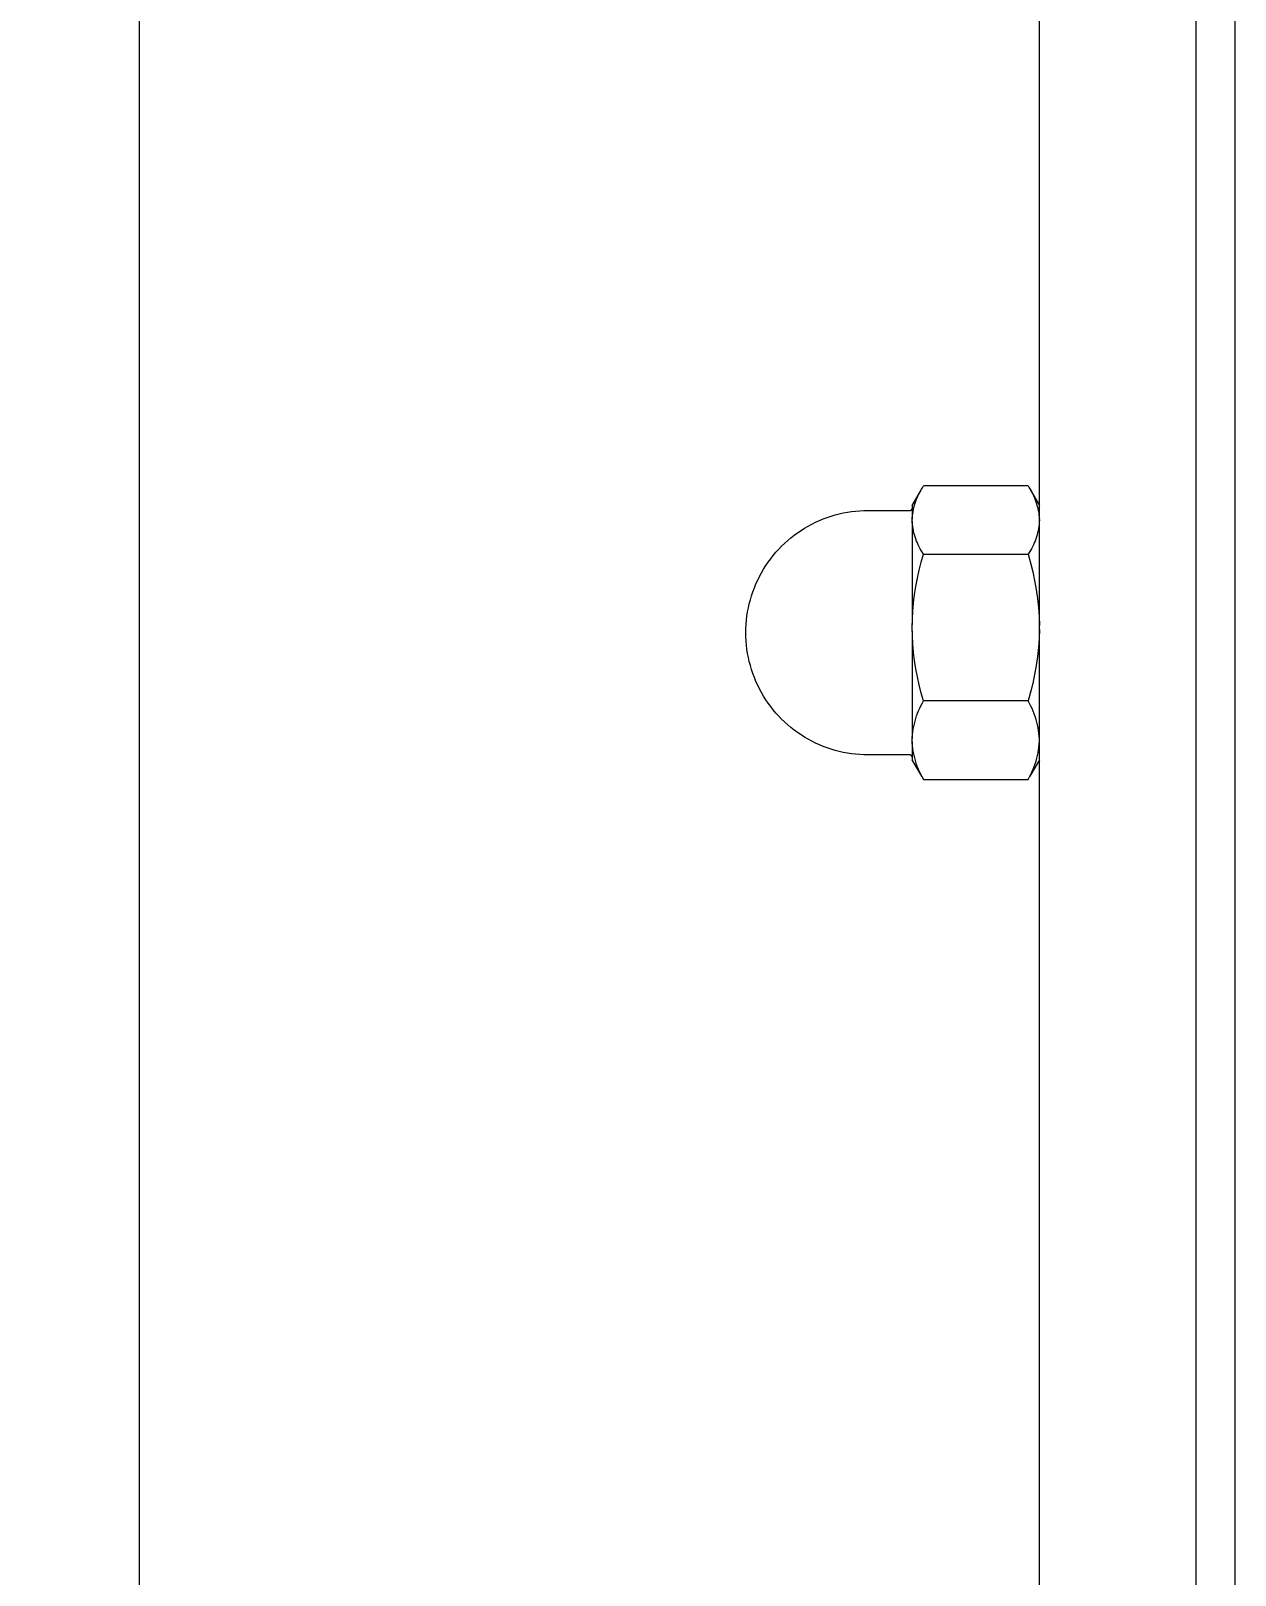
# Model space of a CAD drawing. Header units: inches. Extents: x -2 to 171, y -5 to 121.
# Drawn here: x 7.764 to 10.187, y 54.236 to 57.344 of the extents above; entities that cross this region are included whole.
import ezdxf

# ---------------------------------------------------------------- set-up
doc = ezdxf.new("R2010")
doc.units = ezdxf.units.IN
doc.layers.add('ZANO_R', color=7, linetype='Continuous', lineweight=0)
doc.layers.add('ZANO_W', color=1, linetype='Continuous', lineweight=0)
doc.styles.get("Standard").update_dxf_attribs({"font": 'arial.ttf'})
doc.dimstyles.new('amerykanie', dxfattribs={"dimtxt": 50, "dimasz": 50, "dimexe": 0.5, "dimexo": 0.5, "dimgap": 1, "dimtad": 1, "dimdec": 0, "dimzin": 0, "dimlunit": 5, "dimtxsty": 'Standard', "dimcen": 0.09, "dimclrd": 1, "dimclre": 1, "dimclrt": 1, "dimazin": 0, "dimtfac": 1, "dimtdec": 0, "dimtmove": 0, "dimatfit": 3, "dimfxl": 1, "dimtzin": 0, "dimarcsym": 1})

# ---------------------------------------------------------------- blocks, each defined once
blk = doc.blocks.new('*D365')
at = {"layer": 'ZANO_W', "color": 1, "lineweight": -2}
for p, q in [((7.8422, 68.9264), (3.4071, 68.9264)), ((3.9071, 52.2113), (3.9071, 67.9264)), ((7.8758, 51.2113), (3.4071, 51.2113))]:
    blk.add_line(p, q, dxfattribs=at)
at = {"layer": 'ZANO_W', "color": 1}
for points in [[(4.0738, 67.9264), (3.7405, 67.9264), (3.9071, 68.9264)], [(3.7405, 52.2113), (4.0738, 52.2113), (3.9071, 51.2113)]]:
    blk.add_solid(points, dxfattribs=at)
at = {"layer": 'ZANO_W', "color": 1, "insert": (2.5669, 60.0689), "char_height": 1.625, "attachment_point": 5, "rotation": 90}
blk.add_mtext('17 11/16', dxfattribs=at)

msp = doc.modelspace()

# ---------------------------------------------------------------- linework, layer by layer
at = {"layer": 'ZANO_R'}
for p, q in [((10.18678, 51.4082), (10.18678, 68.73104)), ((7.98205, 68.53419), (7.98205, 51.60505)), ((9.79307, 51.60505), (9.79307, 68.53419)), ((10.10804, 68.53419), (10.10804, 51.60505)), ((9.53717, 56.38852), (9.55503, 56.41945)), ((9.54756, 56.40522), (9.54932, 56.40916)), ((9.54932, 56.40916), (9.55121, 56.41304)), ((9.55121, 56.41304), (9.55323, 56.41685)), ((9.55323, 56.41685), (9.55537, 56.4206)), ((9.55537, 56.4206), (9.55764, 56.42427)), ((9.55764, 56.42427), (9.56003, 56.42787)), ((9.77022, 56.42787), (9.56003, 56.42787)), ((9.77022, 56.42787), (9.77268, 56.42413)), ((9.77268, 56.42413), (9.77502, 56.42032)), ((9.77502, 56.42032), (9.77722, 56.41642)), ((9.77523, 56.41943), (9.79307, 56.38852)), ((9.77722, 56.41642), (9.7793, 56.41245)), ((9.7793, 56.41245), (9.78123, 56.40842)), ((9.42342, 56.37738), (9.43179, 56.3781)), ((9.43179, 56.3781), (9.44019, 56.37853)), ((9.44019, 56.37853), (9.44859, 56.37867)), ((9.44859, 56.37867), (9.53244, 56.37867)), ((9.53244, 56.37867), (9.53261, 56.37868)), ((9.53261, 56.37868), (9.53277, 56.37868)), ((9.53277, 56.37868), (9.53294, 56.3787)), ((9.53294, 56.3787), (9.5331, 56.37872)), ((9.5331, 56.37872), (9.53326, 56.37874)), ((9.53326, 56.37874), (9.53342, 56.37878)), ((9.53342, 56.37878), (9.53358, 56.37881)), ((9.53358, 56.37881), (9.53374, 56.37885)), ((9.53374, 56.37885), (9.5339, 56.3789)), ((9.5339, 56.3789), (9.53405, 56.37896)), ((9.53405, 56.37896), (9.53421, 56.37901)), ((9.53421, 56.37901), (9.53436, 56.37908)), ((9.53436, 56.37908), (9.53451, 56.37915)), ((9.53451, 56.37915), (9.53465, 56.37922)), ((9.53465, 56.37922), (9.5348, 56.3793)), ((9.5348, 56.3793), (9.53494, 56.37939)), ((9.53494, 56.37939), (9.53508, 56.37947)), ((9.53508, 56.37947), (9.53521, 56.37957)), ((9.53521, 56.37957), (9.53534, 56.37967)), ((9.53534, 56.37967), (9.53547, 56.37977)), ((9.53547, 56.37977), (9.53559, 56.37988)), ((9.53559, 56.37988), (9.53572, 56.37999)), ((9.53572, 56.37999), (9.53583, 56.3801)), ((9.53583, 56.3801), (9.53594, 56.38022)), ((9.53594, 56.38022), (9.53605, 56.38035)), ((9.53605, 56.38035), (9.53616, 56.38047)), ((9.53616, 56.38047), (9.53626, 56.3806)), ((9.53626, 56.3806), (9.53635, 56.38074)), ((9.53635, 56.38074), (9.53644, 56.38088)), ((9.53644, 56.38088), (9.53653, 56.38102)), ((9.53653, 56.38102), (9.53661, 56.38116)), ((9.53661, 56.38116), (9.53668, 56.38131)), ((9.53668, 56.38131), (9.53675, 56.38145)), ((9.53675, 56.38145), (9.53682, 56.38161)), ((9.53682, 56.38161), (9.53688, 56.38176)), ((9.53688, 56.38176), (9.53693, 56.38191)), ((9.53693, 56.38191), (9.53698, 56.38207)), ((9.53698, 56.38207), (9.53702, 56.38223)), ((9.53702, 56.38223), (9.53706, 56.38239)), ((9.53706, 56.38239), (9.53709, 56.38255)), ((9.53709, 56.38255), (9.53712, 56.38271)), ((9.53717, 56.38851), (9.53717, 56.38852)), ((9.53717, 56.38852), (9.53717, 56.38852)), ((9.53717, 56.38852), (9.53717, 56.38852)), ((9.53717, 56.38852), (9.53717, 56.38851)), ((9.53717, 56.38851), (9.53717, 56.38844)), ((9.53717, 56.38844), (9.53717, 56.38814)), ((9.53717, 56.38814), (9.53717, 56.38683)), ((9.53717, 56.38683), (9.53717, 56.38148)), ((9.53717, 56.38148), (9.53717, 56.36092)), ((9.539, 56.37632), (9.53981, 56.38056)), ((9.53981, 56.38056), (9.54076, 56.38477)), ((9.54076, 56.38477), (9.54185, 56.38894)), ((9.54185, 56.38894), (9.54307, 56.39308)), ((9.54307, 56.39308), (9.54444, 56.39717)), ((9.54444, 56.39717), (9.54593, 56.40122)), ((9.54593, 56.40122), (9.54756, 56.40522)), ((9.78123, 56.40842), (9.78303, 56.40432)), ((9.78303, 56.40432), (9.78469, 56.40016)), ((9.78469, 56.40016), (9.78621, 56.39595)), ((9.78621, 56.39595), (9.78758, 56.39169)), ((9.78758, 56.39169), (9.78881, 56.38739)), ((9.78881, 56.38739), (9.78989, 56.38305)), ((9.78989, 56.38305), (9.79082, 56.37867)), ((9.79082, 56.37867), (9.79161, 56.37426)), ((9.32074, 56.34285), (9.32799, 56.34709)), ((9.32799, 56.34709), (9.33538, 56.35109)), ((9.33538, 56.35109), (9.34291, 56.35482)), ((9.34291, 56.35482), (9.35055, 56.3583)), ((9.35055, 56.3583), (9.35832, 56.36152)), ((9.35832, 56.36152), (9.36618, 56.36447)), ((9.36618, 56.36447), (9.37415, 56.36714)), ((9.37415, 56.36714), (9.3822, 56.36955)), ((9.3822, 56.36955), (9.39033, 56.37168)), ((9.39033, 56.37168), (9.39852, 56.37353)), ((9.39852, 56.37353), (9.40678, 56.3751)), ((9.40678, 56.3751), (9.41508, 56.37638)), ((9.41508, 56.37638), (9.42342, 56.37738)), ((9.53717, 56.35916), (9.53741, 56.36347)), ((9.53741, 56.35485), (9.53717, 56.35916)), ((9.53717, 56.35712), (9.53717, 56.14936)), ((9.53741, 56.36347), (9.5378, 56.36777)), ((9.5378, 56.35056), (9.53741, 56.35485)), ((9.5378, 56.36777), (9.53833, 56.37205)), ((9.53833, 56.34627), (9.5378, 56.35056)), ((9.53833, 56.37205), (9.539, 56.37632)), ((9.79161, 56.37426), (9.79224, 56.36983)), ((9.79244, 56.35056), (9.79191, 56.34627)), ((9.79224, 56.36983), (9.79273, 56.36539)), ((9.79283, 56.35485), (9.79244, 56.35056)), ((9.79273, 56.36539), (9.79306, 56.36092)), ((9.79307, 56.35916), (9.79283, 56.35485)), ((9.28064, 56.31244), (9.28687, 56.31807)), ((9.28687, 56.31807), (9.2933, 56.32348)), ((9.2933, 56.32348), (9.29991, 56.32867)), ((9.29991, 56.32867), (9.30669, 56.33364)), ((9.30669, 56.33364), (9.31363, 56.33836)), ((9.31363, 56.33836), (9.32074, 56.34285)), ((9.539, 56.34201), (9.53833, 56.34627)), ((9.53981, 56.33777), (9.539, 56.34201)), ((9.54076, 56.33356), (9.53981, 56.33777)), ((9.54185, 56.32938), (9.54076, 56.33356)), ((9.54307, 56.32525), (9.54185, 56.32938)), ((9.54444, 56.32115), (9.54307, 56.32525)), ((9.54593, 56.3171), (9.54444, 56.32115)), ((9.54756, 56.31311), (9.54593, 56.3171)), ((9.78431, 56.3171), (9.78268, 56.31311)), ((9.78581, 56.32115), (9.78431, 56.3171)), ((9.78717, 56.32525), (9.78581, 56.32115)), ((9.7884, 56.32938), (9.78717, 56.32525)), ((9.78948, 56.33356), (9.7884, 56.32938)), ((9.79043, 56.33777), (9.78948, 56.33356)), ((9.79125, 56.34201), (9.79043, 56.33777)), ((9.79191, 56.34627), (9.79125, 56.34201)), ((9.25252, 56.28129), (9.25771, 56.2879)), ((9.25771, 56.2879), (9.26313, 56.29432)), ((9.26313, 56.29432), (9.26875, 56.30056)), ((9.26875, 56.30056), (9.27459, 56.3066)), ((9.27459, 56.3066), (9.28064, 56.31244)), ((9.54932, 56.30917), (9.54756, 56.31311)), ((9.55121, 56.30529), (9.54932, 56.30917)), ((9.55323, 56.30147), (9.55121, 56.30529)), ((9.55537, 56.29773), (9.55323, 56.30147)), ((9.55764, 56.29405), (9.55537, 56.29773)), ((9.55542, 56.27445), (9.56003, 56.29046)), ((9.56003, 56.29046), (9.55764, 56.29405)), ((9.56003, 56.29046), (9.77022, 56.29046)), ((9.7726, 56.29405), (9.77022, 56.29046)), ((9.77022, 56.29046), (9.77521, 56.27296)), ((9.77487, 56.29773), (9.7726, 56.29405)), ((9.77701, 56.30147), (9.77487, 56.29773)), ((9.77903, 56.30529), (9.77701, 56.30147)), ((9.78092, 56.30917), (9.77903, 56.30529)), ((9.78268, 56.31311), (9.78092, 56.30917)), ((9.2341, 56.25321), (9.23835, 56.26046)), ((9.23835, 56.26046), (9.24283, 56.26756)), ((9.24283, 56.26756), (9.24756, 56.27451)), ((9.24756, 56.27451), (9.25252, 56.28129)), ((9.54774, 56.24205), (9.55132, 56.25831)), ((9.55132, 56.25831), (9.55542, 56.27445)), ((9.77521, 56.27296), (9.7796, 56.25531)), ((9.7796, 56.25531), (9.78339, 56.23751)), ((9.21673, 56.21501), (9.21968, 56.22288)), ((9.21968, 56.22288), (9.22289, 56.23064)), ((9.22289, 56.23064), (9.22637, 56.23829)), ((9.22637, 56.23829), (9.23011, 56.24582)), ((9.23011, 56.24582), (9.2341, 56.25321)), ((9.54212, 56.20922), (9.54467, 56.22568)), ((9.54467, 56.22568), (9.54774, 56.24205)), ((9.78339, 56.23751), (9.78656, 56.2196)), ((9.20952, 56.19087), (9.21165, 56.199)), ((9.21165, 56.199), (9.21405, 56.20705)), ((9.21405, 56.20705), (9.21673, 56.21501)), ((9.5386, 56.1761), (9.5401, 56.19269)), ((9.5401, 56.19269), (9.54212, 56.20922)), ((9.78656, 56.2196), (9.78911, 56.20159)), ((9.78911, 56.20159), (9.79105, 56.1835)), ((9.20381, 56.15777), (9.20482, 56.16612)), ((9.20482, 56.16612), (9.2061, 56.17442)), ((9.2061, 56.17442), (9.20767, 56.18267)), ((9.20767, 56.18267), (9.20952, 56.19087)), ((9.53762, 56.15948), (9.5386, 56.1761)), ((9.79105, 56.1835), (9.79236, 56.16535)), ((9.79236, 56.16535), (9.79305, 56.14717)), ((9.20252, 56.13261), (9.20267, 56.14101)), ((9.20267, 56.12421), (9.20252, 56.13261)), ((9.20267, 56.14101), (9.2031, 56.1494)), ((9.2031, 56.1494), (9.20381, 56.15777)), ((9.53717, 56.14283), (9.53762, 56.15948)), ((9.53762, 56.12618), (9.53717, 56.14283)), ((9.53717, 56.1365), (9.53717, 55.9195)), ((9.79306, 56.13909), (9.79239, 56.12083)), ((9.2031, 56.11582), (9.20267, 56.12421)), ((9.20381, 56.10745), (9.2031, 56.11582)), ((9.20482, 56.0991), (9.20381, 56.10745)), ((9.2061, 56.0908), (9.20482, 56.0991)), ((9.5386, 56.10955), (9.53762, 56.12618)), ((9.5401, 56.09297), (9.5386, 56.10955)), ((9.79109, 56.10261), (9.78916, 56.08444)), ((9.79239, 56.12083), (9.79109, 56.10261)), ((9.20767, 56.08255), (9.2061, 56.0908)), ((9.20952, 56.07435), (9.20767, 56.08255)), ((9.21165, 56.06622), (9.20952, 56.07435)), ((9.54212, 56.07644), (9.5401, 56.09297)), ((9.54467, 56.05998), (9.54212, 56.07644)), ((9.78916, 56.08444), (9.78661, 56.06635)), ((9.21405, 56.05817), (9.21165, 56.06622)), ((9.21673, 56.05021), (9.21405, 56.05817)), ((9.21968, 56.04234), (9.21673, 56.05021)), ((9.22289, 56.03458), (9.21968, 56.04234)), ((9.54774, 56.04361), (9.54467, 56.05998)), ((9.55132, 56.02735), (9.54774, 56.04361)), ((9.78343, 56.04836), (9.77964, 56.03049)), ((9.78661, 56.06635), (9.78343, 56.04836)), ((9.22637, 56.02693), (9.22289, 56.03458)), ((9.23011, 56.01941), (9.22637, 56.02693)), ((9.2341, 56.01201), (9.23011, 56.01941)), ((9.23835, 56.00476), (9.2341, 56.01201)), ((9.24283, 55.99766), (9.23835, 56.00476)), ((9.55542, 56.0112), (9.55132, 56.02735)), ((9.56003, 55.9952), (9.55542, 56.0112)), ((9.77523, 56.01276), (9.77022, 55.9952)), ((9.77964, 56.03049), (9.77523, 56.01276)), ((9.24756, 55.99071), (9.24283, 55.99766)), ((9.25252, 55.98393), (9.24756, 55.99071)), ((9.25771, 55.97732), (9.25252, 55.98393)), ((9.26313, 55.9709), (9.25771, 55.97732)), ((9.54802, 55.97029), (9.55009, 55.97543)), ((9.55009, 55.97543), (9.55232, 55.98049)), ((9.55232, 55.98049), (9.55473, 55.98548)), ((9.55473, 55.98548), (9.55729, 55.99038)), ((9.55729, 55.99038), (9.56003, 55.9952)), ((9.77022, 55.9952), (9.56003, 55.9952)), ((9.77306, 55.99016), (9.77022, 55.9952)), ((9.77572, 55.98503), (9.77306, 55.99016)), ((9.77821, 55.97981), (9.77572, 55.98503)), ((9.78051, 55.97451), (9.77821, 55.97981)), ((9.78263, 55.96913), (9.78051, 55.97451)), ((9.26875, 55.96466), (9.26313, 55.9709)), ((9.27459, 55.95862), (9.26875, 55.96466)), ((9.28064, 55.95278), (9.27459, 55.95862)), ((9.28687, 55.94715), (9.28064, 55.95278)), ((9.2933, 55.94174), (9.28687, 55.94715)), ((9.53933, 55.93829), (9.54033, 55.94374)), ((9.54033, 55.94374), (9.54152, 55.94915)), ((9.54152, 55.94915), (9.54288, 55.95451)), ((9.54288, 55.95451), (9.54442, 55.95983)), ((9.54442, 55.95983), (9.54613, 55.96509)), ((9.54613, 55.96509), (9.54802, 55.97029)), ((9.78457, 55.96368), (9.78263, 55.96913)), ((9.78631, 55.95816), (9.78457, 55.96368)), ((9.78786, 55.95259), (9.78631, 55.95816)), ((9.78922, 55.94697), (9.78786, 55.95259)), ((9.79038, 55.94131), (9.78922, 55.94697)), ((9.29991, 55.93655), (9.2933, 55.94174)), ((9.30669, 55.93158), (9.29991, 55.93655)), ((9.31363, 55.92686), (9.30669, 55.93158)), ((9.32074, 55.92237), (9.31363, 55.92686)), ((9.32799, 55.91813), (9.32074, 55.92237)), ((9.33538, 55.91413), (9.32799, 55.91813)), ((9.34291, 55.9104), (9.33538, 55.91413)), ((9.53717, 55.91627), (9.53743, 55.9218)), ((9.53743, 55.91071), (9.53717, 55.91624)), ((9.53717, 55.9131), (9.53717, 55.87671)), ((9.53743, 55.9218), (9.53788, 55.92732)), ((9.53788, 55.92732), (9.53852, 55.93282)), ((9.53852, 55.93282), (9.53933, 55.93829)), ((9.79135, 55.93561), (9.79038, 55.94131)), ((9.79212, 55.92987), (9.79135, 55.93561)), ((9.79269, 55.92412), (9.79212, 55.92987)), ((9.79268, 55.90824), (9.79305, 55.914)), ((9.79306, 55.91835), (9.79269, 55.92412)), ((9.35055, 55.90692), (9.34291, 55.9104)), ((9.35832, 55.9037), (9.35055, 55.90692)), ((9.36618, 55.90075), (9.35832, 55.9037)), ((9.37415, 55.89808), (9.36618, 55.90075)), ((9.3822, 55.89567), (9.37415, 55.89808)), ((9.39033, 55.89354), (9.3822, 55.89567)), ((9.39852, 55.89169), (9.39033, 55.89354)), ((9.40678, 55.89013), (9.39852, 55.89169)), ((9.41508, 55.88884), (9.40678, 55.89013)), ((9.42342, 55.88784), (9.41508, 55.88884)), ((9.43179, 55.88712), (9.42342, 55.88784)), ((9.44019, 55.88669), (9.43179, 55.88712)), ((9.44859, 55.88655), (9.44019, 55.88669)), ((9.53244, 55.88655), (9.44859, 55.88655)), ((9.53261, 55.88655), (9.53244, 55.88655)), ((9.53277, 55.88654), (9.53261, 55.88655)), ((9.53293, 55.88652), (9.53277, 55.88654)), ((9.53309, 55.88651), (9.53293, 55.88652)), ((9.53324, 55.88648), (9.53309, 55.88651)), ((9.5334, 55.88645), (9.53324, 55.88648)), ((9.53356, 55.88642), (9.5334, 55.88645)), ((9.53371, 55.88638), (9.53356, 55.88642)), ((9.53387, 55.88633), (9.53371, 55.88638)), ((9.53402, 55.88628), (9.53387, 55.88633)), ((9.53417, 55.88622), (9.53402, 55.88628)), ((9.53432, 55.88616), (9.53417, 55.88622)), ((9.53447, 55.8861), (9.53432, 55.88616)), ((9.53461, 55.88603), (9.53447, 55.8861)), ((9.53475, 55.88595), (9.53461, 55.88603)), ((9.53489, 55.88587), (9.53475, 55.88595)), ((9.53503, 55.88578), (9.53489, 55.88587)), ((9.53516, 55.88569), (9.53503, 55.88578)), ((9.53529, 55.8856), (9.53516, 55.88569)), ((9.53541, 55.8855), (9.53529, 55.8856)), ((9.53554, 55.88539), (9.53541, 55.8855)), ((9.53566, 55.88529), (9.53554, 55.88539)), ((9.53577, 55.88517), (9.53566, 55.88529)), ((9.53588, 55.88506), (9.53577, 55.88517)), ((9.53599, 55.88494), (9.53588, 55.88506)), ((9.53609, 55.88481), (9.53599, 55.88494)), ((9.53619, 55.88469), (9.53609, 55.88481)), ((9.53629, 55.88456), (9.53619, 55.88469)), ((9.53638, 55.88442), (9.53629, 55.88456)), ((9.53646, 55.88429), (9.53638, 55.88442)), ((9.53654, 55.88415), (9.53646, 55.88429)), ((9.53662, 55.88401), (9.53654, 55.88415)), ((9.53669, 55.88386), (9.53662, 55.88401)), ((9.53675, 55.88372), (9.53669, 55.88386)), ((9.53681, 55.88357), (9.53675, 55.88372)), ((9.53687, 55.88342), (9.53681, 55.88357)), ((9.53692, 55.88326), (9.53687, 55.88342)), ((9.53697, 55.88311), (9.53692, 55.88326)), ((9.53701, 55.88295), (9.53697, 55.88311)), ((9.53704, 55.8828), (9.53701, 55.88295)), ((9.53707, 55.88264), (9.53704, 55.8828)), ((9.53709, 55.88248), (9.53707, 55.88264)), ((9.53711, 55.88232), (9.53709, 55.88248)), ((9.53712, 55.88216), (9.53711, 55.88232)), ((9.53788, 55.9052), (9.53743, 55.91071)), ((9.53852, 55.8997), (9.53788, 55.9052)), ((9.53933, 55.89423), (9.53852, 55.8997)), ((9.54033, 55.88879), (9.53933, 55.89423)), ((9.54152, 55.88338), (9.54033, 55.88879)), ((9.54288, 55.87802), (9.54152, 55.88338)), ((9.78784, 55.87985), (9.78919, 55.88545)), ((9.78919, 55.88545), (9.79036, 55.8911)), ((9.79036, 55.8911), (9.79133, 55.89679)), ((9.79133, 55.89679), (9.7921, 55.90251)), ((9.7921, 55.90251), (9.79268, 55.90824)), ((9.55631, 55.84355), (9.53717, 55.8767)), ((9.54442, 55.8727), (9.54288, 55.87802)), ((9.54613, 55.86744), (9.54442, 55.8727)), ((9.54802, 55.86224), (9.54613, 55.86744)), ((9.55009, 55.85711), (9.54802, 55.86224)), ((9.55232, 55.85205), (9.55009, 55.85711)), ((9.55473, 55.84706), (9.55232, 55.85205)), ((9.79307, 55.8767), (9.77393, 55.84355)), ((9.77571, 55.84749), (9.77819, 55.8527)), ((9.77819, 55.8527), (9.78049, 55.85799)), ((9.78049, 55.85799), (9.78261, 55.86336)), ((9.78261, 55.86336), (9.78454, 55.86879)), ((9.78454, 55.86879), (9.78628, 55.87429)), ((9.78628, 55.87429), (9.78784, 55.87985)), ((9.55729, 55.84216), (9.55473, 55.84706)), ((9.55631, 55.84355), (9.56003, 55.83735)), ((9.56003, 55.83735), (9.55729, 55.84216)), ((9.56003, 55.83735), (9.77022, 55.83735)), ((9.77022, 55.83735), (9.77393, 55.84355)), ((9.77022, 55.83735), (9.77305, 55.84238)), ((9.77305, 55.84238), (9.77571, 55.84749))]:
    msp.add_line(p, q, dxfattribs=at)

# ---------------------------------------------------------------- dimensions: what is measured, and where the dimension line sits
at = {"layer": 'ZANO_W'}
dim = msp.add_linear_dim(base=(3.907142, 68.926398), p1=(8.375751, 51.211349), p2=(8.342187, 68.926398), angle=90, dimstyle='amerykanie', override={"dimtxt": 1.625, "dimasz": 1, "dimgap": 0.5, "dimdec": 4, "dimaunit": 1, "dimadec": 1, "dimtdec": 4, "dimtmove": 1, "dimfrac": 2}, dxfattribs=at)
dim.commit()
dim.dimension.update_dxf_attribs({"geometry": '*D365', "text_midpoint": (2.56693, 60.068874)})

doc.saveas('drawing.dxf')
